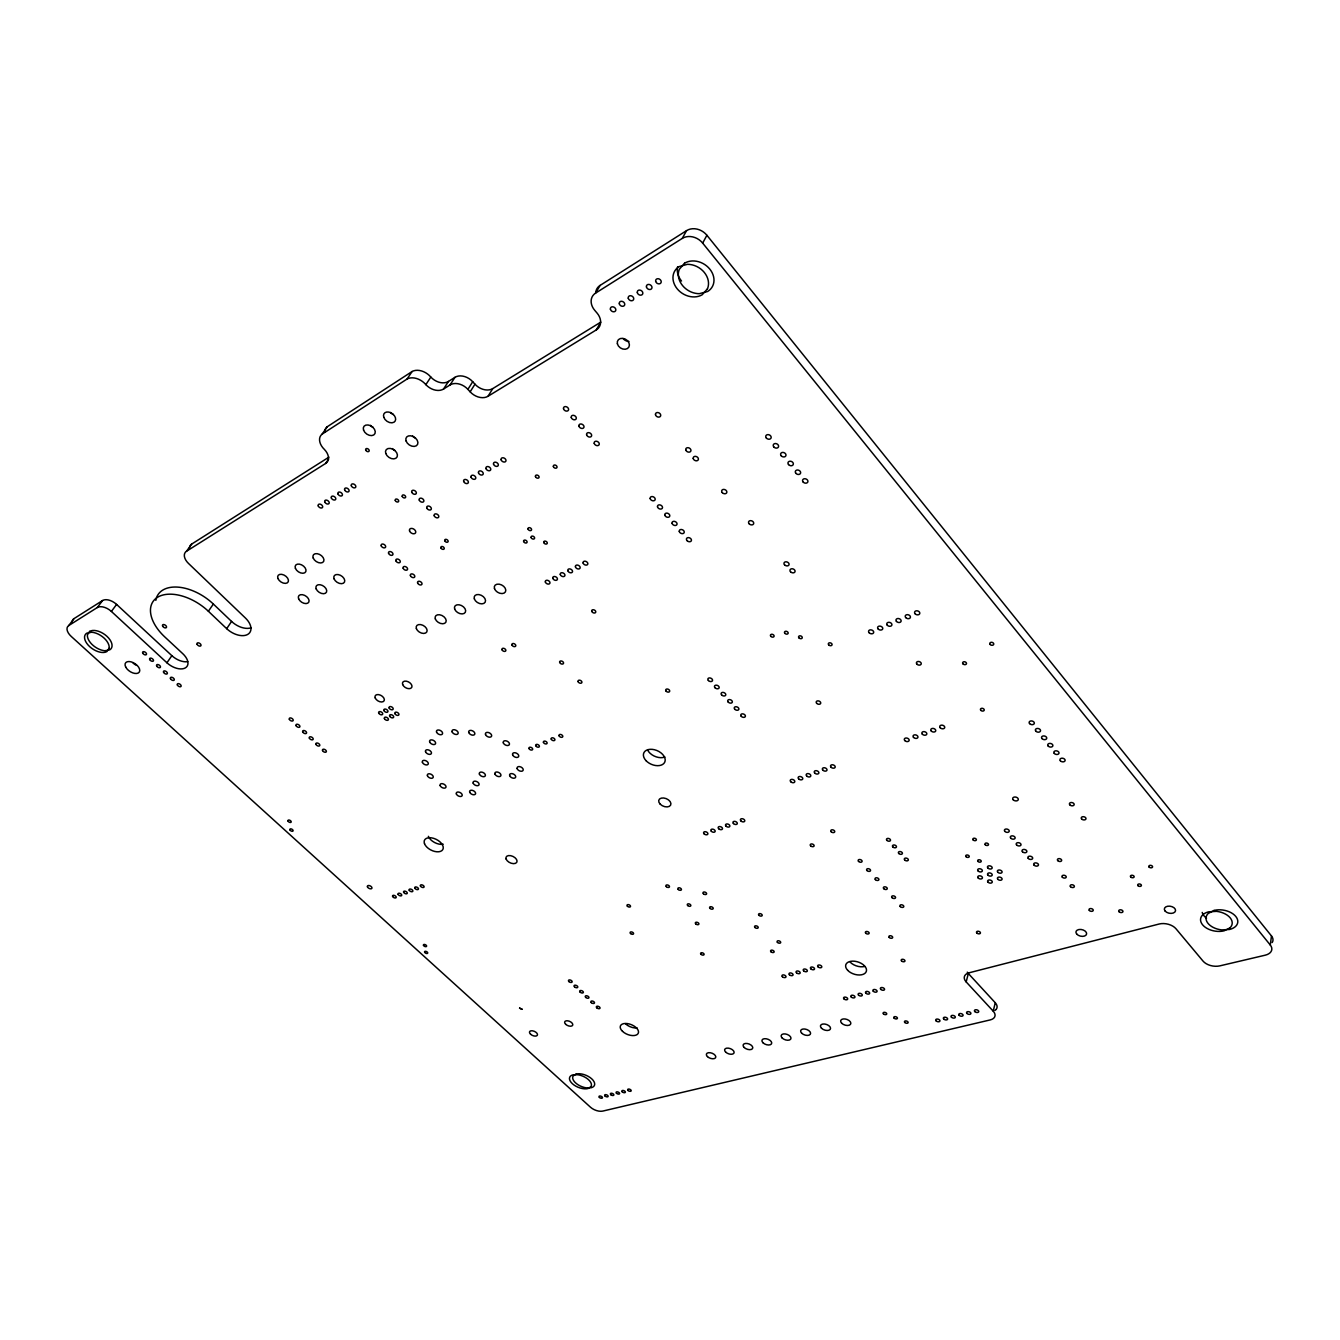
<?xml version="1.0" encoding="UTF-8"?>
<svg xmlns="http://www.w3.org/2000/svg" width="1340" height="1340" viewBox="0 0 1340 1340"><rect width="100%" height="100%" fill="white"/><g stroke="black" fill="none" stroke-linecap="round" stroke-linejoin="round"><path stroke-width="1.5" d="M187.734 661.642A14.623 8.492 33.2 0 1 171.872 655.679L116.597 604.424A11.323 6.516 34.7 0 0 102.577 600.521L74.002 618.628L68.742 625.562A11.172 6.248 34.5 0 0 71.255 636.45L590.521 1107.242A9.213 4.723 22.2 0 0 602.816 1111.078L990.26 1019.908A11.172 6.516 15.2 0 0 993.225 1011.164L966.174 981.919A11.34 6.75 15.3 0 1 969.038 972.807L1159.067 924.03A12.479 7.688 10.8 0 1 1176.001 928.788L1203.035 961.098A12.529 7.588 10 0 0 1219.886 965.855L1265.161 955.202A12.814 7.789 9 0 0 1270.303 945.052L1271.476 935.957L706.9 235.271A15.075 12.546 33.4 0 0 686.582 230.614L600.086 285.42A14.522 11.524 34.3 0 0 595.881 291.534M993.225 1011.164L995.268 1002.755L968.334 973.51A11.306 6.767 15.2 0 1 967.296 972.153M966.174 981.919L968.334 973.51M1270.303 945.052L702.663 243.093L706.9 235.271M68.742 625.562L97.318 607.539A11.373 6.499 34.6 0 1 111.388 611.442L166.93 662.781A14.673 8.476 33.1 0 0 185.305 667.923A14.673 8.476 33.1 0 0 182.81 653.719L164.736 636.885A40.083 23.668 33.6 0 1 157.852 597.087A40.083 23.668 33.6 0 1 208.37 611.258L226.695 628.678A16.616 10.017 33 0 0 247.682 634.44A16.616 10.017 33 0 0 245.404 618.008L188.471 563.42A11.943 7.286 34.8 0 1 186.511 551.243L325.62 463.456A12.965 8.693 35.6 0 0 324.431 449.469A13.903 9.43 35.7 0 1 322.103 434.143L407.075 379.019A14.489 10.368 35.8 0 1 425.852 384.647A13.735 9.933 35.7 0 0 443.557 389.036L450.072 384.932A13.651 9.916 34.8 0 1 467.894 389.354L470.156 391.833A13.752 10.083 34.6 0 0 488.028 396.272L596.267 329.925A14.438 11.29 34.1 0 0 597.037 313.041L594.726 310.327A14.589 11.541 34.1 0 1 595.513 293.159L682.244 238.419L686.582 230.614M596.267 329.925L600.756 322.136L492.768 388.6L488.028 396.272M595.513 293.159L600.086 285.42M470.156 391.833L474.963 384.195A13.701 10.083 34.8 0 0 492.768 388.6M467.894 389.354L472.719 381.716L474.963 384.195M450.072 384.932L454.964 377.327A13.601 9.916 34.9 0 1 472.719 381.716M443.557 389.036L448.448 381.448L454.964 377.327M425.852 384.647L430.827 377.076A13.668 9.933 35.9 0 0 448.448 381.448M407.075 379.019L412.117 371.498A14.438 10.368 35.9 0 1 430.827 377.076M226.695 628.678L231.585 621.442A16.549 10.05 33.1 0 0 251.133 627.79M325.62 463.456L328.668 459M208.37 611.258L213.362 604.055L231.585 621.442M166.93 662.781L171.872 655.679M322.103 434.143L327.278 426.723L412.117 371.498M186.511 551.243L191.72 544.057L328.937 457.141M111.388 611.442L116.597 604.424M97.318 607.539L102.577 600.521M189.543 548.78A11.909 7.303 34.9 0 1 191.72 544.057M324.682 432.267A13.852 9.43 35.8 0 1 327.278 426.723M995.268 1002.755A11.122 6.532 15.1 0 1 996.29 1009.204M996.005 1009.539A11.122 6.532 15.1 0 1 994.883 1010.461M72.26 622.296A11.139 6.265 34.6 0 1 74.002 618.628M1271.476 935.957A12.764 7.806 8.8 0 1 1272.213 942.523M155.825 600.354A39.932 23.718 33.7 0 1 177.583 587.104A39.932 23.718 33.7 0 1 213.362 604.055M136.596 665.394A8.241 4.673 33.5 0 1 133.062 663.032M681.524 281.048A18.559 15.293 32.1 0 1 677.638 266.71M1206.519 918.185A15.912 9.899 9.5 0 1 1202.198 912.406M443.188 844.233A10.268 5.98 26.8 0 1 428.381 836.327M664.891 757.033A11.424 7.437 23.4 0 1 647.605 750.015M637.153 1027.964A9.631 5.276 22 0 1 625.545 1023.827M864.769 966.425A10.754 6.399 17.8 0 1 850.23 962.187M628.946 341.432A6.415 5.059 32.3 0 1 623.184 338.668M373.056 427.326A6.583 4.573 35.6 0 1 370.309 425.333M395.066 450.558A6.516 4.523 34.6 0 1 392.352 448.582M393.257 414.512A6.65 4.69 35.6 0 1 390.476 412.486M415.366 438.08A6.583 4.64 34.5 0 1 412.62 436.069M682.244 238.419A15.142 12.562 33.2 0 1 702.663 243.093M519.585 1008.115L522.181 1009.338L519.585 1008.115M89.612 631.425L87.418 634.858A13.953 7.873 34.2 0 0 104.855 650.754L109.78 649.833A13.953 7.873 34.2 0 0 106.882 636.266A13.953 7.873 34.2 0 0 89.612 631.425M109.16 648.175L106.915 651.558A13.936 7.839 34.1 0 1 89.746 646.684A13.936 7.839 34.1 0 1 86.765 633.183L91.69 632.229A13.936 7.839 34.1 0 1 104.017 638.024A13.936 7.839 34.1 0 1 109.16 648.175M684.522 263.243L679.313 269.323A18.693 15.377 31.9 0 0 699.312 293.678L707.637 291.484A18.693 15.377 31.9 0 0 709.748 269.038A18.693 15.377 31.9 0 0 684.522 263.243M707.453 288.803L702.21 294.75A18.66 15.293 31.9 0 1 677.219 288.854A18.66 15.293 31.9 0 1 679.112 266.593L687.437 264.315A18.66 15.293 31.9 0 1 704.287 272.405A18.66 15.293 31.9 0 1 707.453 288.803M576.133 1074.027L573.118 1075.986A11.675 6.064 22.5 0 0 586.133 1087.846L591.158 1087.762A11.675 6.064 22.5 0 0 591.744 1078.851A11.675 6.064 22.5 0 0 576.133 1074.027M590.974 1086.656L587.942 1088.566A11.658 6.047 22.5 0 1 572.398 1083.725A11.658 6.047 22.5 0 1 572.9 1074.864L577.942 1074.747A11.658 6.047 22.5 0 1 588.511 1079.688A11.658 6.047 22.5 0 1 590.974 1086.656M1214.057 910.429L1208.194 913.478A16.03 9.916 9.5 0 0 1221.678 929.91L1229.618 929.457A16.03 9.916 9.5 0 0 1235.765 916.426A16.03 9.916 9.5 0 0 1214.057 910.429M1229.969 927.85L1224.09 930.831A15.979 9.883 9.6 0 1 1202.583 924.801A15.979 9.883 9.6 0 1 1208.513 911.853L1216.486 911.351A15.979 9.883 9.6 0 1 1230.187 917.85A15.979 9.883 9.6 0 1 1229.969 927.85M733.416 823.514A2.295 1.457 21 0 0 737.184 823.899A2.295 1.457 21 0 0 734.756 821.353A2.295 1.457 21 0 0 733.416 823.514M770.936 951.752A1.893 1.122 19.6 0 0 774.051 952.137A1.893 1.122 19.6 0 0 772.091 950.144A1.893 1.122 19.6 0 0 770.936 951.752M565.715 1024.33A4.355 2.345 23 0 0 572.632 1025.334A4.355 2.345 23 0 0 567.758 1020.812A4.355 2.345 23 0 0 565.715 1024.33M1034.044 865.104A2.462 1.575 13.4 0 0 1038.232 865.54A2.462 1.575 13.4 0 0 1035.954 862.893A2.462 1.575 13.4 0 0 1034.044 865.104M1028.249 858.404A2.462 1.591 13.6 0 0 1032.437 858.84A2.462 1.591 13.6 0 0 1030.142 856.176A2.462 1.591 13.6 0 0 1028.249 858.404M424.512 843.714A10.301 5.963 26.8 0 0 440.625 851.336A10.301 5.963 26.8 0 0 435.969 839.242A10.301 5.963 26.8 0 0 424.512 843.714M530.59 1034.245A4.271 2.261 23.5 0 0 537.34 1035.25A4.271 2.261 23.5 0 0 532.499 1030.812A4.271 2.261 23.5 0 0 530.59 1034.245M740.869 820.901A2.295 1.474 20.8 0 0 744.655 821.269A2.295 1.474 20.8 0 0 742.226 818.707A2.295 1.474 20.8 0 0 740.869 820.901M578.043 681.558A2.094 1.39 26 0 0 581.309 683.115A2.094 1.39 26 0 0 580.538 680.452A2.094 1.39 26 0 0 578.043 681.558M501.998 649.716A2.094 1.373 28.2 0 0 505.264 651.274A2.094 1.373 28.2 0 0 504.409 648.56A2.094 1.373 28.2 0 0 501.998 649.716M1029.555 723.567A2.647 1.826 12.9 0 0 1034.061 723.918A2.647 1.826 12.9 0 0 1031.599 720.937A2.647 1.826 12.9 0 0 1029.555 723.567M367.462 886.896A2.496 1.373 27.3 0 0 371.381 888.738A2.496 1.373 27.3 0 0 370.142 885.874A2.496 1.373 27.3 0 0 367.462 886.896M789.411 974.75A2.144 1.256 19.2 0 0 792.945 975.202A2.144 1.256 19.2 0 0 790.734 972.957A2.144 1.256 19.2 0 0 789.411 974.75M402.653 684.522A5.159 3.233 29.4 0 0 410.71 688.341A5.159 3.233 29.4 0 0 408.281 681.792A5.159 3.233 29.4 0 0 402.653 684.522M125.659 666.968A8.275 4.673 33.4 0 0 138.338 672.965A8.275 4.673 33.4 0 0 133.213 662.63A8.275 4.673 33.4 0 0 125.659 666.968M409.554 530.942A3.451 2.328 32.3 0 0 414.914 533.504A3.451 2.328 32.3 0 0 413.306 528.831A3.451 2.328 32.3 0 0 409.554 530.942M646.048 760.684A11.457 7.437 23.4 0 0 664.623 762.41A11.457 7.437 23.4 0 0 652.195 749.345A11.457 7.437 23.4 0 0 646.048 760.684M622.514 1031.348A9.648 5.26 22 0 0 638.058 1033.626A9.648 5.26 22 0 0 627.489 1023.593A9.648 5.26 22 0 0 622.514 1031.348M847.667 970.311A10.787 6.399 17.8 0 0 865.657 972.622A10.787 6.399 17.8 0 0 854.853 961.266A10.787 6.399 17.8 0 0 847.667 970.311M1013.141 799.712A2.848 1.893 13.7 0 0 1017.998 800.164A2.848 1.893 13.7 0 0 1015.318 797.015A2.848 1.893 13.7 0 0 1013.141 799.712M617.371 343.743A6.449 5.059 32.1 0 0 627.405 348.567A6.449 5.059 32.1 0 0 625.227 339.07A6.449 5.059 32.1 0 0 617.371 343.743M1076.74 934.08A5.444 3.35 12.7 0 0 1086.003 935.152A5.444 3.35 12.7 0 0 1081.095 929.474A5.444 3.35 12.7 0 0 1076.74 934.08M1165.08 911.016A5.678 3.551 10.5 0 0 1174.828 912.088A5.678 3.551 10.5 0 0 1169.921 906.175A5.678 3.551 10.5 0 0 1165.08 911.016M375.2 697.906A5.092 3.132 29.7 0 0 383.139 701.658A5.092 3.132 29.7 0 0 380.661 695.259A5.092 3.132 29.7 0 0 375.2 697.906M511.93 644.942A2.111 1.39 28 0 0 515.23 646.5A2.111 1.39 28 0 0 514.359 643.786A2.111 1.39 28 0 0 511.93 644.942M559.651 662.395A2.111 1.407 26.7 0 0 562.951 663.953A2.111 1.407 26.7 0 0 562.147 661.24A2.111 1.407 26.7 0 0 559.651 662.395M1062.302 877.164A2.161 1.373 12.8 0 0 1066.004 877.566A2.161 1.373 12.8 0 0 1064.027 875.255A2.161 1.373 12.8 0 0 1062.302 877.164M865.724 933.176A1.96 1.189 17.6 0 0 869.007 933.578A1.96 1.189 17.6 0 0 867.03 931.484A1.96 1.189 17.6 0 0 865.724 933.176M883.445 1013.861A1.893 1.089 17.2 0 0 886.594 1014.279A1.893 1.089 17.2 0 0 884.735 1012.337A1.893 1.089 17.2 0 0 883.445 1013.861M980.746 710.267A1.96 1.373 14.4 0 0 984.062 710.518A1.96 1.373 14.4 0 0 982.203 708.291A1.96 1.373 14.4 0 0 980.746 710.267M1149.067 867.03A1.926 1.223 10.6 0 0 1152.35 867.365A1.926 1.223 10.6 0 0 1150.675 865.339A1.926 1.223 10.6 0 0 1149.067 867.03M976.81 932.992A2.043 1.256 15.1 0 0 980.26 933.394A2.043 1.256 15.1 0 0 978.317 931.25A2.043 1.256 15.1 0 0 976.81 932.992M395.283 500.456A1.909 1.306 33.2 0 0 398.248 501.864A1.909 1.306 33.2 0 0 397.344 499.251A1.909 1.306 33.2 0 0 395.283 500.456M440.877 547.842A1.876 1.273 31.3 0 0 443.791 549.232A1.876 1.273 31.3 0 0 442.954 546.72A1.876 1.273 31.3 0 0 440.877 547.842M365.72 450.056A1.96 1.34 35 0 0 368.734 451.496A1.96 1.34 35 0 0 367.78 448.766A1.96 1.34 35 0 0 365.72 450.056M402.234 496.386A1.909 1.306 33.2 0 0 405.199 497.793A1.909 1.306 33.2 0 0 404.295 495.163A1.909 1.306 33.2 0 0 402.234 496.386M444.746 540.724A1.876 1.273 31.4 0 0 447.661 542.114A1.876 1.273 31.4 0 0 446.823 539.568A1.876 1.273 31.4 0 0 444.746 540.724M543.755 542.516A1.909 1.34 29.2 0 0 546.754 543.923A1.909 1.34 29.2 0 0 546 541.343A1.909 1.34 29.2 0 0 543.755 542.516M990.109 644.44A2.027 1.474 13.9 0 0 993.56 644.657A2.027 1.474 13.9 0 0 991.634 642.295A2.027 1.474 13.9 0 0 990.109 644.44M610.42 309.289A2.914 2.295 33.7 0 0 614.943 311.466A2.914 2.295 33.7 0 0 613.938 307.128A2.914 2.295 33.7 0 0 610.42 309.289M619.315 303.778A2.914 2.328 33.6 0 0 623.854 305.972A2.914 2.328 33.6 0 0 622.849 301.601A2.914 2.328 33.6 0 0 619.315 303.778M628.276 298.234A2.931 2.345 33.5 0 0 632.832 300.428A2.931 2.345 33.5 0 0 631.86 296.04A2.931 2.345 33.5 0 0 628.276 298.234M637.321 292.639A2.948 2.362 33.4 0 0 641.894 294.85A2.948 2.362 33.4 0 0 640.939 290.411A2.948 2.362 33.4 0 0 637.321 292.639M646.45 286.995A2.965 2.378 33.3 0 0 651.039 289.206A2.965 2.378 33.3 0 0 650.084 284.75A2.965 2.378 33.3 0 0 646.45 286.995M655.662 281.3A2.965 2.412 33.2 0 0 660.268 283.527A2.965 2.412 33.2 0 0 659.33 279.038A2.965 2.412 33.2 0 0 655.662 281.3M655.495 414.764A2.78 2.144 28.9 0 0 659.833 416.841A2.78 2.144 28.9 0 0 658.945 412.854A2.78 2.144 28.9 0 0 655.495 414.764M685.762 449.838A2.747 2.094 27 0 0 690.05 451.898A2.747 2.094 27 0 0 689.212 448.012A2.747 2.094 27 0 0 685.762 449.838M693.216 458.498A2.747 2.094 26.5 0 0 697.504 460.558A2.747 2.094 26.5 0 0 696.683 456.689A2.747 2.094 26.5 0 0 693.216 458.498M722.243 492.601A2.714 2.06 24.8 0 0 726.699 492.752A2.714 2.06 24.8 0 0 723.818 489.401A2.714 2.06 24.8 0 0 722.243 492.601M749.11 523.739A2.68 2.01 23.4 0 0 753.549 523.94A2.68 2.01 23.4 0 0 750.718 520.64A2.68 2.01 23.4 0 0 749.11 523.739M784.52 564.777A2.663 1.96 21.6 0 0 788.925 564.994A2.663 1.96 21.6 0 0 786.161 561.795A2.663 1.96 21.6 0 0 784.52 564.777M790.5 571.711A2.647 1.96 21.3 0 0 794.905 571.945A2.647 1.96 21.3 0 0 792.158 568.746A2.647 1.96 21.3 0 0 790.5 571.711M162.626 626.098A2.278 1.323 33.8 0 0 166.127 627.756A2.278 1.323 33.8 0 0 164.753 624.842A2.278 1.323 33.8 0 0 162.626 626.098M197.114 644.339A2.261 1.323 33.1 0 0 200.615 645.981A2.261 1.323 33.1 0 0 199.275 643.116A2.261 1.323 33.1 0 0 197.114 644.339M177.383 685.042A2.194 1.256 32.6 0 0 180.766 686.633A2.194 1.256 32.6 0 0 179.46 683.903A2.194 1.256 32.6 0 0 177.383 685.042M170.498 678.71A2.194 1.256 32.8 0 0 173.898 680.318A2.194 1.256 32.8 0 0 172.575 677.554A2.194 1.256 32.8 0 0 170.498 678.71M163.597 672.362A2.211 1.256 33 0 0 166.998 673.953A2.211 1.256 33 0 0 165.658 671.189A2.211 1.256 33 0 0 163.597 672.362M156.663 665.98A2.211 1.273 33.1 0 0 160.08 667.588A2.211 1.273 33.1 0 0 158.723 664.808A2.211 1.273 33.1 0 0 156.663 665.98M149.712 659.565A2.228 1.273 33.3 0 0 153.129 661.173A2.228 1.273 33.3 0 0 151.755 658.392A2.228 1.273 33.3 0 0 149.712 659.565M997.747 872.189A2.429 1.541 14.4 0 0 1001.868 872.625A2.429 1.541 14.4 0 0 999.573 870.012A2.429 1.541 14.4 0 0 997.747 872.189M987.915 875.087A2.412 1.541 14.6 0 0 992.002 875.523A2.412 1.541 14.6 0 0 989.707 872.926A2.412 1.541 14.6 0 0 987.915 875.087M978.15 877.951A2.395 1.524 14.9 0 0 982.22 878.387A2.395 1.524 14.9 0 0 979.925 875.807A2.395 1.524 14.9 0 0 978.15 877.951M997.781 879.258A2.412 1.541 14.4 0 0 1001.868 879.693A2.412 1.541 14.4 0 0 999.59 877.097A2.412 1.541 14.4 0 0 997.781 879.258M987.982 882.122A2.395 1.524 14.7 0 0 992.052 882.558A2.395 1.524 14.7 0 0 989.774 879.978A2.395 1.524 14.7 0 0 987.982 882.122M987.848 868.002A2.429 1.541 14.6 0 0 991.952 868.437A2.429 1.541 14.6 0 0 989.657 865.824A2.429 1.541 14.6 0 0 987.848 868.002M978.049 870.916A2.412 1.541 14.9 0 0 982.136 871.335A2.412 1.541 14.9 0 0 979.842 868.739A2.412 1.541 14.9 0 0 978.049 870.916M394.898 713.6A2.245 1.39 29.2 0 0 398.416 715.259A2.245 1.39 29.2 0 0 397.344 712.444A2.245 1.39 29.2 0 0 394.898 713.6M389.153 708.006A2.261 1.39 29.3 0 0 392.67 709.664A2.261 1.39 29.3 0 0 391.582 706.85A2.261 1.39 29.3 0 0 389.153 708.006M383.91 710.518A2.245 1.373 29.4 0 0 387.411 712.177A2.245 1.373 29.4 0 0 386.322 709.363A2.245 1.373 29.4 0 0 383.91 710.518M389.639 716.096A2.245 1.373 29.2 0 0 393.139 717.754A2.245 1.373 29.2 0 0 392.067 714.957A2.245 1.373 29.2 0 0 389.639 716.096M384.413 718.575A2.245 1.373 29.3 0 0 387.913 720.216A2.245 1.373 29.3 0 0 386.825 717.436A2.245 1.373 29.3 0 0 384.413 718.575M378.684 713.014A2.245 1.373 29.4 0 0 382.185 714.672A2.245 1.373 29.4 0 0 381.096 711.875A2.245 1.373 29.4 0 0 378.684 713.014M392.603 896.426A1.993 1.106 26.8 0 0 395.736 897.9A1.993 1.106 26.8 0 0 394.764 895.606A1.993 1.106 26.8 0 0 392.603 896.426M398.097 894.35A2.01 1.106 26.8 0 0 401.246 895.824A2.01 1.106 26.8 0 0 400.291 893.529A2.01 1.106 26.8 0 0 398.097 894.35M403.625 892.273A2.01 1.122 26.7 0 0 406.774 893.747A2.01 1.122 26.7 0 0 405.836 891.435A2.01 1.122 26.7 0 0 403.625 892.273M409.203 890.179A2.01 1.122 26.6 0 0 412.352 891.653A2.01 1.122 26.6 0 0 411.413 889.341A2.01 1.122 26.6 0 0 409.203 890.179M414.797 888.068A2.027 1.139 26.6 0 0 417.963 889.559A2.027 1.139 26.6 0 0 417.025 887.231A2.027 1.139 26.6 0 0 414.797 888.068M420.425 885.941A2.027 1.139 26.5 0 0 423.608 887.432A2.027 1.139 26.5 0 0 422.67 885.103A2.027 1.139 26.5 0 0 420.425 885.941M596.819 1007.848A1.976 1.072 22.6 0 0 599.968 1008.3A1.976 1.072 22.6 0 0 597.791 1006.24A1.976 1.072 22.6 0 0 596.819 1007.848M591.292 1002.638A1.976 1.089 22.8 0 0 594.441 1003.074A1.976 1.089 22.8 0 0 592.246 1001.014A1.976 1.089 22.8 0 0 591.292 1002.638M585.731 997.412A1.976 1.089 22.9 0 0 588.88 997.848A1.976 1.089 22.9 0 0 586.686 995.771A1.976 1.089 22.9 0 0 585.731 997.412M580.153 992.153A1.976 1.089 23 0 0 583.302 992.588A1.976 1.089 23 0 0 581.091 990.511A1.976 1.089 23 0 0 580.153 992.153M574.542 986.876A1.976 1.089 23.1 0 0 577.707 987.312A1.976 1.089 23.1 0 0 575.496 985.218A1.976 1.089 23.1 0 0 574.542 986.876M568.931 981.583A1.993 1.106 23.3 0 0 572.096 982.019A1.993 1.106 23.3 0 0 569.869 979.925A1.993 1.106 23.3 0 0 568.931 981.583M782.359 976.693A2.127 1.24 19.3 0 0 785.877 977.162A2.127 1.24 19.3 0 0 783.666 974.917A2.127 1.24 19.3 0 0 782.359 976.693M796.496 972.79A2.144 1.256 19 0 0 800.047 973.242A2.144 1.256 19 0 0 797.836 970.998A2.144 1.256 19 0 0 796.496 972.79M803.648 970.83A2.144 1.256 18.9 0 0 807.199 971.282A2.144 1.256 18.9 0 0 804.988 969.021A2.144 1.256 18.9 0 0 803.648 970.83M810.817 968.837A2.161 1.273 18.7 0 0 814.402 969.289A2.161 1.273 18.7 0 0 812.191 967.028A2.161 1.273 18.7 0 0 810.817 968.837M818.053 966.844A2.161 1.273 18.6 0 0 821.655 967.296A2.161 1.273 18.6 0 0 819.444 965.018A2.161 1.273 18.6 0 0 818.053 966.844M843.966 998.886A2.144 1.24 18 0 0 847.533 999.355A2.144 1.24 18 0 0 845.373 997.127A2.144 1.24 18 0 0 843.966 998.886M851.235 996.994A2.144 1.256 17.9 0 0 854.819 997.462A2.144 1.256 17.9 0 0 852.642 995.235A2.144 1.256 17.9 0 0 851.235 996.994M858.538 995.101A2.161 1.256 17.7 0 0 862.139 995.57A2.161 1.256 17.7 0 0 859.978 993.325A2.161 1.256 17.7 0 0 858.538 995.101M865.891 993.191A2.161 1.273 17.6 0 0 869.509 993.66A2.161 1.273 17.6 0 0 867.349 991.416A2.161 1.273 17.6 0 0 865.891 993.191M873.295 991.265A2.178 1.273 17.4 0 0 876.929 991.751A2.178 1.273 17.4 0 0 874.769 989.49A2.178 1.273 17.4 0 0 873.295 991.265M880.749 989.339A2.178 1.273 17.3 0 0 884.4 989.808A2.178 1.273 17.3 0 0 882.223 987.547A2.178 1.273 17.3 0 0 880.749 989.339M142.727 653.133A2.228 1.273 33.5 0 0 146.144 654.757A2.228 1.273 33.5 0 0 144.77 651.944A2.228 1.273 33.5 0 0 142.727 653.133M463.673 481.445A2.613 1.826 32.4 0 0 467.71 483.371A2.613 1.826 32.4 0 0 466.588 479.77A2.613 1.826 32.4 0 0 463.673 481.445M471.06 477.174A2.613 1.843 32.3 0 0 475.114 479.117A2.613 1.843 32.3 0 0 473.992 475.499A2.613 1.843 32.3 0 0 471.06 477.174M478.497 472.886A2.63 1.859 32.3 0 0 482.568 474.829A2.63 1.859 32.3 0 0 481.445 471.194A2.63 1.859 32.3 0 0 478.497 472.886M485.984 468.565A2.63 1.876 32.2 0 0 490.072 470.524A2.63 1.876 32.2 0 0 488.966 466.856A2.63 1.876 32.2 0 0 485.984 468.565M493.539 464.209A2.647 1.893 32.1 0 0 497.643 466.169A2.647 1.893 32.1 0 0 496.537 462.484A2.647 1.893 32.1 0 0 493.539 464.209M501.143 459.821A2.647 1.909 32.1 0 0 505.264 461.798A2.647 1.909 32.1 0 0 504.175 458.079A2.647 1.909 32.1 0 0 501.143 459.821M318.267 505.967A2.513 1.658 34.3 0 0 322.136 507.81A2.513 1.658 34.3 0 0 320.846 504.393A2.513 1.658 34.3 0 0 318.267 505.967M324.783 501.981A2.529 1.658 34.3 0 0 328.668 503.84A2.529 1.658 34.3 0 0 327.379 500.406A2.529 1.658 34.3 0 0 324.783 501.981M331.349 497.978A2.529 1.675 34.3 0 0 335.251 499.837A2.529 1.675 34.3 0 0 333.962 496.403A2.529 1.675 34.3 0 0 331.349 497.978M337.965 493.941A2.546 1.692 34.3 0 0 341.868 495.817A2.546 1.692 34.3 0 0 340.595 492.35A2.546 1.692 34.3 0 0 337.965 493.941M344.631 489.887A2.546 1.709 34.3 0 0 348.551 491.746A2.546 1.709 34.3 0 0 347.278 488.279A2.546 1.709 34.3 0 0 344.631 489.887M351.331 485.784A2.563 1.725 34.3 0 0 355.284 487.659A2.563 1.725 34.3 0 0 354.011 484.175A2.563 1.725 34.3 0 0 351.331 485.784M434.227 515.749A2.546 1.742 32.2 0 0 438.18 517.625A2.546 1.742 32.2 0 0 437.041 514.175A2.546 1.742 32.2 0 0 434.227 515.749M426.773 507.944A2.546 1.759 32.5 0 0 430.726 509.82A2.546 1.759 32.5 0 0 429.57 506.336A2.546 1.759 32.5 0 0 426.773 507.944M419.269 500.088A2.563 1.759 32.8 0 0 423.239 501.981A2.563 1.759 32.8 0 0 422.067 498.463A2.563 1.759 32.8 0 0 419.269 500.088M411.748 492.199A2.563 1.759 33.1 0 0 415.718 494.092A2.563 1.759 33.1 0 0 414.529 490.557A2.563 1.759 33.1 0 0 411.748 492.199M417.611 582.984A2.446 1.608 31 0 0 421.413 584.793A2.446 1.608 31 0 0 420.274 581.56A2.446 1.608 31 0 0 417.611 582.984M410.409 575.631A2.446 1.625 31.3 0 0 414.211 577.44A2.446 1.625 31.3 0 0 413.072 574.19A2.446 1.625 31.3 0 0 410.409 575.631M403.156 568.227A2.462 1.625 31.6 0 0 406.975 570.053A2.462 1.625 31.6 0 0 405.819 566.77A2.462 1.625 31.6 0 0 403.156 568.227M395.886 560.807A2.462 1.625 31.9 0 0 399.705 562.616A2.462 1.625 31.9 0 0 398.533 559.333A2.462 1.625 31.9 0 0 395.886 560.807M388.567 553.336A2.479 1.641 32.2 0 0 392.402 555.162A2.479 1.641 32.2 0 0 391.23 551.862A2.479 1.641 32.2 0 0 388.567 553.336M381.23 545.849A2.479 1.641 32.5 0 0 385.083 547.675A2.479 1.641 32.5 0 0 383.877 544.341A2.479 1.641 32.5 0 0 381.23 545.849M545.363 582.046A2.496 1.725 28.4 0 0 549.266 583.905A2.496 1.725 28.4 0 0 548.294 580.572A2.496 1.725 28.4 0 0 545.363 582.046M552.8 578.311A2.513 1.742 28.3 0 0 556.72 580.17A2.513 1.742 28.3 0 0 555.765 576.82A2.513 1.742 28.3 0 0 552.8 578.311M560.288 574.525A2.513 1.759 28.1 0 0 564.224 576.401A2.513 1.759 28.1 0 0 563.269 573.034A2.513 1.759 28.1 0 0 560.288 574.525M567.842 570.723A2.529 1.759 28 0 0 571.795 572.599A2.529 1.759 28 0 0 570.857 569.215A2.529 1.759 28 0 0 567.842 570.723M575.446 566.887A2.529 1.776 27.9 0 0 579.416 568.78A2.529 1.776 27.9 0 0 578.478 565.38A2.529 1.776 27.9 0 0 575.446 566.887M583.118 563.034A2.546 1.792 27.8 0 0 587.087 564.927A2.546 1.792 27.8 0 0 586.166 561.51A2.546 1.792 27.8 0 0 583.118 563.034M289.356 719.329A2.194 1.29 30.7 0 0 292.773 720.937A2.194 1.29 30.7 0 0 291.584 718.223A2.194 1.29 30.7 0 0 289.356 719.329M296.056 725.627A2.194 1.29 30.5 0 0 299.457 727.235A2.194 1.29 30.5 0 0 298.284 724.521A2.194 1.29 30.5 0 0 296.056 725.627M302.706 731.891A2.178 1.29 30.3 0 0 306.106 733.499A2.178 1.29 30.3 0 0 304.951 730.803A2.178 1.29 30.3 0 0 302.706 731.891M309.356 738.139A2.178 1.273 30.1 0 0 312.739 739.747A2.178 1.273 30.1 0 0 311.584 737.067A2.178 1.273 30.1 0 0 309.356 738.139M315.955 744.37A2.178 1.273 29.9 0 0 319.339 745.961A2.178 1.273 29.9 0 0 318.2 743.298A2.178 1.273 29.9 0 0 315.955 744.37M322.538 750.551A2.161 1.273 29.7 0 0 325.922 752.142A2.161 1.273 29.7 0 0 324.783 749.495A2.161 1.273 29.7 0 0 322.538 750.551M741.271 716.331A2.429 1.641 21.5 0 0 745.274 716.649A2.429 1.641 21.5 0 0 742.712 713.851A2.429 1.641 21.5 0 0 741.271 716.331M734.756 709.229A2.446 1.658 21.7 0 0 738.759 709.547A2.446 1.658 21.7 0 0 736.179 706.733A2.446 1.658 21.7 0 0 734.756 709.229M728.206 702.093A2.446 1.658 22 0 0 732.21 702.411A2.446 1.658 22 0 0 729.63 699.581A2.446 1.658 22 0 0 728.206 702.093M721.624 694.924A2.446 1.675 22.2 0 0 725.644 695.242A2.446 1.675 22.2 0 0 723.031 692.395A2.446 1.675 22.2 0 0 721.624 694.924M715.007 687.738A2.462 1.675 22.5 0 0 719.044 688.04A2.462 1.675 22.5 0 0 716.414 685.176A2.462 1.675 22.5 0 0 715.007 687.738M708.374 680.502A2.462 1.692 22.7 0 0 712.411 680.804A2.462 1.692 22.7 0 0 709.781 677.923A2.462 1.692 22.7 0 0 708.374 680.502M790.701 781.706A2.378 1.575 19.8 0 0 794.654 782.058A2.378 1.575 19.8 0 0 792.191 779.378A2.378 1.575 19.8 0 0 790.701 781.706M798.64 778.841A2.395 1.575 19.6 0 0 802.61 779.193A2.395 1.575 19.6 0 0 800.148 776.496A2.395 1.575 19.6 0 0 798.64 778.841M806.646 775.944A2.395 1.591 19.4 0 0 810.633 776.312A2.395 1.591 19.4 0 0 808.171 773.599A2.395 1.591 19.4 0 0 806.646 775.944M814.703 773.029A2.412 1.608 19.2 0 0 818.707 773.398A2.412 1.608 19.2 0 0 816.244 770.668A2.412 1.608 19.2 0 0 814.703 773.029M822.81 770.098A2.412 1.608 19 0 0 826.847 770.466A2.412 1.608 19 0 0 824.368 767.736A2.412 1.608 19 0 0 822.81 770.098M830.984 767.15A2.429 1.625 18.7 0 0 835.038 767.519A2.429 1.625 18.7 0 0 832.559 764.771A2.429 1.625 18.7 0 0 830.984 767.15M904.735 740.518A2.513 1.725 16.7 0 0 908.972 740.869A2.513 1.725 16.7 0 0 906.476 738.005A2.513 1.725 16.7 0 0 904.735 740.518M913.495 737.352A2.529 1.725 16.4 0 0 917.749 737.704A2.529 1.725 16.4 0 0 915.27 734.839A2.529 1.725 16.4 0 0 913.495 737.352M922.322 734.169A2.546 1.742 16.2 0 0 926.61 734.504A2.546 1.742 16.2 0 0 924.114 731.623A2.546 1.742 16.2 0 0 922.322 734.169M931.216 730.953A2.546 1.759 15.9 0 0 935.521 731.305A2.546 1.759 15.9 0 0 933.042 728.407A2.546 1.759 15.9 0 0 931.216 730.953M940.177 727.721A2.563 1.776 15.6 0 0 944.516 728.056A2.563 1.776 15.6 0 0 942.02 725.141A2.563 1.776 15.6 0 0 940.177 727.721M1035.77 731.071A2.63 1.826 12.7 0 0 1040.275 731.422A2.63 1.826 12.7 0 0 1037.813 728.457A2.63 1.826 12.7 0 0 1035.77 731.071M1041.95 738.541A2.63 1.809 12.6 0 0 1046.456 738.909A2.63 1.809 12.6 0 0 1044.011 735.945A2.63 1.809 12.6 0 0 1041.95 738.541M1048.115 745.978A2.63 1.809 12.4 0 0 1052.603 746.346A2.63 1.809 12.4 0 0 1050.175 743.399A2.63 1.809 12.4 0 0 1048.115 745.978M1054.245 753.381A2.63 1.792 12.3 0 0 1058.734 753.75A2.63 1.792 12.3 0 0 1056.322 750.819A2.63 1.792 12.3 0 0 1054.245 753.381M1060.342 760.752A2.613 1.776 12.2 0 0 1064.831 761.12A2.613 1.776 12.2 0 0 1062.419 758.206A2.613 1.776 12.2 0 0 1060.342 760.752M803.112 481.998A2.78 2.144 21.9 0 0 807.735 482.149A2.78 2.144 21.9 0 0 804.871 478.715A2.78 2.144 21.9 0 0 803.112 481.998M766.346 438.029A2.814 2.194 24.1 0 0 771.003 438.147A2.814 2.194 24.1 0 0 768.071 434.612A2.814 2.194 24.1 0 0 766.346 438.029M773.783 446.907A2.797 2.194 23.7 0 0 778.423 447.041A2.797 2.194 23.7 0 0 775.508 443.523A2.797 2.194 23.7 0 0 773.783 446.907M781.17 455.751A2.797 2.178 23.2 0 0 785.809 455.885A2.797 2.178 23.2 0 0 782.895 452.401A2.797 2.178 23.2 0 0 781.17 455.751M788.523 464.544A2.78 2.161 22.7 0 0 793.163 464.695A2.78 2.161 22.7 0 0 790.265 461.211A2.78 2.161 22.7 0 0 788.523 464.544M795.843 473.288A2.78 2.161 22.3 0 0 800.466 473.439A2.78 2.161 22.3 0 0 797.585 469.988A2.78 2.161 22.3 0 0 795.843 473.288M869.074 632.681A2.63 1.893 18.1 0 0 873.496 632.949A2.63 1.893 18.1 0 0 870.849 629.85A2.63 1.893 18.1 0 0 869.074 632.681M878.119 628.946A2.647 1.909 17.8 0 0 882.558 629.214A2.647 1.909 17.8 0 0 879.928 626.098A2.647 1.909 17.8 0 0 878.119 628.946M887.248 625.177A2.647 1.926 17.5 0 0 891.703 625.445A2.647 1.926 17.5 0 0 889.073 622.313A2.647 1.926 17.5 0 0 887.248 625.177M896.426 621.375A2.663 1.943 17.2 0 0 900.932 621.643A2.663 1.943 17.2 0 0 898.286 618.51A2.663 1.943 17.2 0 0 896.426 621.375M905.689 617.556A2.68 1.96 16.9 0 0 910.212 617.824A2.68 1.96 16.9 0 0 907.565 614.658A2.68 1.96 16.9 0 0 905.689 617.556M915.036 613.703A2.68 1.976 16.5 0 0 919.575 613.971A2.68 1.976 16.5 0 0 916.928 610.789A2.68 1.976 16.5 0 0 915.036 613.703M704.086 833.832A2.261 1.424 21.6 0 0 707.771 834.217A2.261 1.424 21.6 0 0 705.359 831.705A2.261 1.424 21.6 0 0 704.086 833.832M711.339 831.269A2.261 1.424 21.4 0 0 715.058 831.654A2.261 1.424 21.4 0 0 712.629 829.142A2.261 1.424 21.4 0 0 711.339 831.269M718.659 828.706A2.278 1.441 21.3 0 0 722.377 829.091A2.278 1.441 21.3 0 0 719.965 826.562A2.278 1.441 21.3 0 0 718.659 828.706M726.012 826.127A2.278 1.441 21.1 0 0 729.747 826.495A2.278 1.441 21.1 0 0 727.335 823.966A2.278 1.441 21.1 0 0 726.012 826.127M1022.42 851.687A2.462 1.591 13.7 0 0 1026.624 852.106A2.462 1.591 13.7 0 0 1024.313 849.443A2.462 1.591 13.7 0 0 1022.42 851.687M1016.574 844.92A2.479 1.608 13.8 0 0 1020.779 845.339A2.479 1.608 13.8 0 0 1018.45 842.659A2.479 1.608 13.8 0 0 1016.574 844.92M1010.695 838.137A2.479 1.608 13.9 0 0 1014.899 838.555A2.479 1.608 13.9 0 0 1012.571 835.858A2.479 1.608 13.9 0 0 1010.695 838.137M1004.782 831.319A2.479 1.625 14.1 0 0 1009.003 831.738A2.479 1.625 14.1 0 0 1006.658 829.024A2.479 1.625 14.1 0 0 1004.782 831.319M599.432 1097.443A1.859 0.955 22.2 0 0 602.397 1097.912A1.859 0.955 22.2 0 0 600.337 1096.036A1.859 0.955 22.2 0 0 599.432 1097.443M605.094 1096.07A1.859 0.955 22.1 0 0 608.075 1096.539A1.859 0.955 22.1 0 0 606.015 1094.663A1.859 0.955 22.1 0 0 605.094 1096.07M610.806 1094.696A1.859 0.971 22 0 0 613.787 1095.165A1.859 0.971 22 0 0 611.727 1093.273A1.859 0.971 22 0 0 610.806 1094.696M616.534 1093.306A1.876 0.971 21.9 0 0 619.532 1093.775A1.876 0.971 21.9 0 0 617.472 1091.882A1.876 0.971 21.9 0 0 616.534 1093.306M622.296 1091.899A1.876 0.971 21.8 0 0 625.311 1092.368A1.876 0.971 21.8 0 0 623.251 1090.475A1.876 0.971 21.8 0 0 622.296 1091.899M628.091 1090.492A1.876 0.988 21.7 0 0 631.123 1090.978A1.876 0.988 21.7 0 0 629.063 1089.068A1.876 0.988 21.7 0 0 628.091 1090.492M936.091 1020.846A2.178 1.256 16.2 0 0 939.759 1021.331A2.178 1.256 16.2 0 0 937.648 1019.087A2.178 1.256 16.2 0 0 936.091 1020.846M943.728 1019.003A2.194 1.273 16 0 0 947.43 1019.489A2.194 1.273 16 0 0 945.303 1017.244A2.194 1.273 16 0 0 943.728 1019.003M951.417 1017.16A2.194 1.273 15.9 0 0 955.135 1017.646A2.194 1.273 15.9 0 0 953.008 1015.402A2.194 1.273 15.9 0 0 951.417 1017.16M959.155 1015.301A2.211 1.29 15.7 0 0 962.891 1015.787A2.211 1.29 15.7 0 0 960.763 1013.526A2.211 1.29 15.7 0 0 959.155 1015.301M966.944 1013.425A2.211 1.29 15.5 0 0 970.696 1013.928A2.211 1.29 15.5 0 0 968.569 1011.65A2.211 1.29 15.5 0 0 966.944 1013.425M687.035 540.623A2.63 1.926 25.2 0 0 691.306 540.824A2.63 1.926 25.2 0 0 688.475 537.608A2.63 1.926 25.2 0 0 687.035 540.623M679.28 531.444A2.63 1.943 25.6 0 0 683.4 533.42A2.63 1.943 25.6 0 0 682.596 529.819A2.63 1.943 25.6 0 0 679.28 531.444M672.06 523.303A2.647 1.943 25.9 0 0 676.181 525.28A2.647 1.943 25.9 0 0 675.36 521.645A2.647 1.943 25.9 0 0 672.06 523.303M664.808 515.096A2.647 1.96 26.3 0 0 668.945 517.089A2.647 1.96 26.3 0 0 668.107 513.438A2.647 1.96 26.3 0 0 664.808 515.096M657.505 506.872A2.663 1.96 26.7 0 0 661.659 508.848A2.663 1.96 26.7 0 0 660.804 505.18A2.663 1.96 26.7 0 0 657.505 506.872M650.185 498.597A2.663 1.976 27.1 0 0 654.339 500.591A2.663 1.976 27.1 0 0 653.485 496.889A2.663 1.976 27.1 0 0 650.185 498.597M563.52 408.784A2.747 2.06 31.9 0 0 567.808 410.844A2.747 2.06 31.9 0 0 566.77 406.908A2.747 2.06 31.9 0 0 563.52 408.784M571.259 417.494A2.747 2.06 31.4 0 0 575.53 419.537A2.747 2.06 31.4 0 0 574.508 415.635A2.747 2.06 31.4 0 0 571.259 417.494M578.947 426.17A2.73 2.043 31 0 0 583.202 428.197A2.73 2.043 31 0 0 582.213 424.311A2.73 2.043 31 0 0 578.947 426.17M586.602 434.78A2.73 2.043 30.5 0 0 590.84 436.823A2.73 2.043 30.5 0 0 589.868 432.954A2.73 2.043 30.5 0 0 586.602 434.78M594.223 443.373A2.714 2.027 30.1 0 0 598.444 445.399A2.714 2.027 30.1 0 0 597.489 441.547A2.714 2.027 30.1 0 0 594.223 443.373M974.783 1011.549A2.228 1.306 15.4 0 0 978.552 1012.035A2.228 1.306 15.4 0 0 976.425 1009.757A2.228 1.306 15.4 0 0 974.783 1011.549M551.209 739.06A2.01 1.29 25.9 0 0 554.358 740.551A2.01 1.29 25.9 0 0 553.587 738.055A2.01 1.29 25.9 0 0 551.209 739.06M892.825 846.913A2.077 1.34 17 0 0 896.309 847.265A2.077 1.34 17 0 0 894.249 844.987A2.077 1.34 17 0 0 892.825 846.913M703.383 893.713A1.909 1.156 21.3 0 0 706.515 894.082A1.909 1.156 21.3 0 0 704.455 892.005A1.909 1.156 21.3 0 0 703.383 893.713M535.715 745.643A1.993 1.256 26.1 0 0 538.831 747.117A1.993 1.256 26.1 0 0 538.044 744.655A1.993 1.256 26.1 0 0 535.715 745.643M678.258 889.492A1.909 1.156 21.8 0 0 681.34 889.861A1.909 1.156 21.8 0 0 679.296 887.784A1.909 1.156 21.8 0 0 678.258 889.492M627.438 906.259A1.859 1.089 22.7 0 0 630.437 906.627A1.859 1.089 22.7 0 0 628.393 904.617A1.859 1.089 22.7 0 0 627.438 906.259M886.846 840.331A2.077 1.34 17.1 0 0 890.346 840.683A2.077 1.34 17.1 0 0 888.269 838.405A2.077 1.34 17.1 0 0 886.846 840.331M436.555 732.092A3.317 2.043 28.1 0 0 441.731 734.555A3.317 2.043 28.1 0 0 440.24 730.434A3.317 2.043 28.1 0 0 436.555 732.092M429.654 741.958A3.3 2.027 28.1 0 0 434.796 744.387A3.3 2.027 28.1 0 0 433.289 740.317A3.3 2.027 28.1 0 0 429.654 741.958M452.116 731.841A3.333 2.06 27.9 0 0 457.308 734.303A3.333 2.06 27.9 0 0 455.851 730.166A3.333 2.06 27.9 0 0 452.116 731.841M425.55 751.774A3.266 1.993 28.1 0 0 430.659 754.202A3.266 1.993 28.1 0 0 429.152 750.182A3.266 1.993 28.1 0 0 425.55 751.774M468.749 732.494A3.333 2.094 27.6 0 0 473.975 734.973A3.333 2.094 27.6 0 0 472.518 730.819A3.333 2.094 27.6 0 0 468.749 732.494M485.516 734.521A3.35 2.094 27.2 0 0 490.758 737A3.35 2.094 27.2 0 0 489.351 732.846A3.35 2.094 27.2 0 0 485.516 734.521M422.418 762.376A3.249 1.96 28 0 0 427.493 764.771A3.249 1.96 28 0 0 426.003 760.802A3.249 1.96 28 0 0 422.418 762.376M503.321 742.863A3.35 2.094 26.8 0 0 508.547 745.341A3.35 2.094 26.8 0 0 507.173 741.204A3.35 2.094 26.8 0 0 503.321 742.863M427.427 775.743A3.216 1.943 27.7 0 0 432.468 778.121A3.216 1.943 27.7 0 0 430.994 774.219A3.216 1.943 27.7 0 0 427.427 775.743M512.617 754.822A3.333 2.077 26.4 0 0 517.826 757.284A3.333 2.077 26.4 0 0 516.469 753.181A3.333 2.077 26.4 0 0 512.617 754.822M440.173 785.625A3.216 1.926 27.4 0 0 445.198 787.987A3.216 1.926 27.4 0 0 443.758 784.101A3.216 1.926 27.4 0 0 440.173 785.625M517.139 768.624A3.3 2.06 26.2 0 0 522.315 771.069A3.3 2.06 26.2 0 0 520.975 767.033A3.3 2.06 26.2 0 0 517.139 768.624M456.37 793.983A3.216 1.926 27 0 0 461.395 796.345A3.216 1.926 27 0 0 459.972 792.476A3.216 1.926 27 0 0 456.37 793.983M469.704 792.208A3.216 1.943 26.8 0 0 474.762 794.587A3.216 1.943 26.8 0 0 473.355 790.701A3.216 1.943 26.8 0 0 469.704 792.208M509.652 775.609A3.283 2.027 26.2 0 0 514.794 778.054A3.283 2.027 26.2 0 0 513.455 774.051A3.283 2.027 26.2 0 0 509.652 775.609M494.929 774.018A3.283 2.01 26.5 0 0 500.055 776.446A3.283 2.01 26.5 0 0 498.698 772.46A3.283 2.01 26.5 0 0 494.929 774.018M473.171 783.146A3.249 1.976 26.8 0 0 478.246 785.542A3.249 1.976 26.8 0 0 476.856 781.605A3.249 1.976 26.8 0 0 473.171 783.146M479.402 774.118A3.266 1.993 26.8 0 0 484.51 776.53A3.266 1.993 26.8 0 0 483.12 772.544A3.266 1.993 26.8 0 0 479.402 774.118M559.048 735.727A2.027 1.29 25.7 0 0 562.214 737.218A2.027 1.29 25.7 0 0 561.443 734.705A2.027 1.29 25.7 0 0 559.048 735.727M1057.712 860.582A2.178 1.407 12.8 0 0 1061.431 860.967A2.178 1.407 12.8 0 0 1059.421 858.622A2.178 1.407 12.8 0 0 1057.712 860.582M900.246 906.56A2.027 1.256 16.8 0 0 903.646 906.946A2.027 1.256 16.8 0 0 901.652 904.785A2.027 1.256 16.8 0 0 900.246 906.56M777.451 942.405A1.909 1.139 19.5 0 0 780.583 942.791A1.909 1.139 19.5 0 0 778.607 940.764A1.909 1.139 19.5 0 0 777.451 942.405M875.372 879.61A2.027 1.273 17.4 0 0 878.772 879.978A2.027 1.273 17.4 0 0 876.745 877.784A2.027 1.273 17.4 0 0 875.372 879.61M758.943 915.304A1.926 1.156 20 0 0 762.108 915.672A1.926 1.156 20 0 0 760.098 913.612A1.926 1.156 20 0 0 758.943 915.304M883.713 888.654A2.027 1.273 17.2 0 0 887.114 889.023A2.027 1.273 17.2 0 0 885.103 886.829A2.027 1.273 17.2 0 0 883.713 888.654M754.956 927.481A1.909 1.139 20 0 0 758.105 927.866A1.909 1.139 20 0 0 756.095 925.823A1.909 1.139 20 0 0 754.956 927.481M962.941 663.819A1.993 1.424 14.9 0 0 966.324 664.037A1.993 1.424 14.9 0 0 964.398 661.742A1.993 1.424 14.9 0 0 962.941 663.819M528.044 529.066A1.926 1.357 29.8 0 0 531.042 530.489A1.926 1.357 29.8 0 0 530.288 527.876A1.926 1.357 29.8 0 0 528.044 529.066M523.622 541.477A1.909 1.34 29.7 0 0 526.587 542.884A1.909 1.34 29.7 0 0 525.833 540.305A1.909 1.34 29.7 0 0 523.622 541.477M1137.945 885.623A1.893 1.206 11 0 0 1141.178 885.958A1.893 1.206 11 0 0 1139.519 883.965A1.893 1.206 11 0 0 1137.945 885.623M535.464 476.554A1.976 1.424 30.9 0 0 538.546 478.028A1.976 1.424 30.9 0 0 537.775 475.281A1.976 1.424 30.9 0 0 535.464 476.554M553.37 466.555A1.993 1.457 30.6 0 0 556.469 468.045A1.993 1.457 30.6 0 0 555.715 465.248A1.993 1.457 30.6 0 0 553.37 466.555M543.437 742.36A2.01 1.273 26 0 0 546.569 743.851A2.01 1.273 26 0 0 545.782 741.372A2.01 1.273 26 0 0 543.437 742.36M858.538 861.385A2.043 1.29 17.8 0 0 861.955 861.737A2.043 1.29 17.8 0 0 859.895 859.51A2.043 1.29 17.8 0 0 858.538 861.385M709.999 908.386A1.893 1.139 21 0 0 713.115 908.755A1.893 1.139 21 0 0 711.088 906.711A1.893 1.139 21 0 0 709.999 908.386M630.554 933.511A1.826 1.055 22.5 0 0 633.502 933.88A1.826 1.055 22.5 0 0 631.492 931.92A1.826 1.055 22.5 0 0 630.554 933.511M288.033 821.068A1.792 1.005 29.2 0 0 290.83 822.392A1.792 1.005 29.2 0 0 289.859 820.264A1.792 1.005 29.2 0 0 288.033 821.068M423.49 945.353A1.709 0.921 25.9 0 0 426.187 946.61A1.709 0.921 25.9 0 0 425.383 944.7A1.709 0.921 25.9 0 0 423.49 945.353M1089.32 910.429A2.144 1.34 12.4 0 0 1093.005 910.832A2.144 1.34 12.4 0 0 1091.062 908.57A2.144 1.34 12.4 0 0 1089.32 910.429M901.535 960.931A1.96 1.172 16.8 0 0 904.818 961.333A1.96 1.172 16.8 0 0 902.892 959.289A1.96 1.172 16.8 0 0 901.535 960.931M894.132 1018.166A1.893 1.089 17 0 0 897.281 1018.584A1.893 1.089 17 0 0 895.422 1016.641A1.893 1.089 17 0 0 894.132 1018.166M289.942 829.895A1.792 0.988 29.1 0 0 292.723 831.202A1.792 0.988 29.1 0 0 291.768 829.108A1.792 0.988 29.1 0 0 289.942 829.895M424.613 952.204A1.709 0.921 25.8 0 0 427.293 953.46A1.709 0.921 25.8 0 0 426.505 951.568A1.709 0.921 25.8 0 0 424.613 952.204M1070.459 886.645A2.161 1.373 12.7 0 0 1074.144 887.047A2.161 1.373 12.7 0 0 1072.184 884.752A2.161 1.373 12.7 0 0 1070.459 886.645M889.224 937.447A1.976 1.206 17.1 0 0 892.524 937.849A1.976 1.206 17.1 0 0 890.564 935.739A1.976 1.206 17.1 0 0 889.224 937.447M904.801 1022.47A1.893 1.089 16.8 0 0 907.984 1022.889A1.893 1.089 16.8 0 0 906.125 1020.946A1.893 1.089 16.8 0 0 904.801 1022.47M528.999 748.49A1.993 1.256 26.2 0 0 532.114 749.965A1.993 1.256 26.2 0 0 531.327 747.502A1.993 1.256 26.2 0 0 528.999 748.49M831.169 831.738A2.06 1.323 18.6 0 0 834.602 832.073A2.06 1.323 18.6 0 0 832.509 829.795A2.06 1.323 18.6 0 0 831.169 831.738M666.315 886.645A1.909 1.139 22.1 0 0 669.397 886.996A1.909 1.139 22.1 0 0 667.337 884.936A1.909 1.139 22.1 0 0 666.315 886.645M591.711 611.241A2.178 1.508 26.7 0 0 595.128 612.866A2.178 1.508 26.7 0 0 594.34 610.002A2.178 1.508 26.7 0 0 591.711 611.241M666.148 691.222A2.127 1.441 23.7 0 0 669.598 691.49A2.127 1.441 23.7 0 0 667.287 689.011A2.127 1.441 23.7 0 0 666.148 691.222M810.616 845.825A2.027 1.29 19 0 0 813.983 846.177A2.027 1.29 19 0 0 811.906 843.949A2.027 1.29 19 0 0 810.616 845.825M904.668 859.978A2.077 1.323 16.7 0 0 908.168 860.347A2.077 1.323 16.7 0 0 906.108 858.086A2.077 1.323 16.7 0 0 904.668 859.978M977.999 861.419A1.809 1.156 14.9 0 0 981.064 861.721A1.809 1.156 14.9 0 0 979.339 859.761A1.809 1.156 14.9 0 0 977.999 861.419M784.855 633.318A1.926 1.373 20.9 0 0 788.054 633.535A1.926 1.373 20.9 0 0 786.044 631.257A1.926 1.373 20.9 0 0 784.855 633.318M985.235 844.719A1.826 1.189 14.6 0 0 988.334 845.038A1.826 1.189 14.6 0 0 986.592 843.044A1.826 1.189 14.6 0 0 985.235 844.719M828.706 644.875A1.926 1.373 19.4 0 0 831.939 645.076A1.926 1.373 19.4 0 0 829.962 642.798A1.926 1.373 19.4 0 0 828.706 644.875M966.023 856.645A1.809 1.156 15.1 0 0 969.088 856.964A1.809 1.156 15.1 0 0 967.346 855.004A1.809 1.156 15.1 0 0 966.023 856.645M770.818 636.332A1.909 1.357 21.3 0 0 773.984 636.534A1.909 1.357 21.3 0 0 771.974 634.272A1.909 1.357 21.3 0 0 770.818 636.332M973.125 839.912A1.826 1.189 14.9 0 0 976.224 840.214A1.826 1.189 14.9 0 0 974.481 838.22A1.826 1.189 14.9 0 0 973.125 839.912M798.942 637.874A1.926 1.373 20.4 0 0 802.141 638.075A1.926 1.373 20.4 0 0 800.148 635.813A1.926 1.373 20.4 0 0 798.942 637.874M1119 911.669A2.178 1.357 11.7 0 0 1122.719 912.071A2.178 1.357 11.7 0 0 1120.793 909.81A2.178 1.357 11.7 0 0 1119 911.669M898.755 853.463A2.077 1.323 16.8 0 0 902.255 853.815A2.077 1.323 16.8 0 0 900.195 851.553A2.077 1.323 16.8 0 0 898.755 853.463M687.671 905.505A1.893 1.139 21.5 0 0 690.753 905.874A1.893 1.139 21.5 0 0 688.726 903.83A1.893 1.139 21.5 0 0 687.671 905.505M695.761 923.897A1.876 1.106 21.3 0 0 698.81 924.265A1.876 1.106 21.3 0 0 696.8 922.238A1.876 1.106 21.3 0 0 695.761 923.897M866.98 870.531A2.043 1.29 17.6 0 0 870.397 870.883A2.043 1.29 17.6 0 0 868.353 868.672A2.043 1.29 17.6 0 0 866.98 870.531M892.005 897.632A2.027 1.256 17 0 0 895.405 898.018A2.027 1.256 17 0 0 893.395 895.84A2.027 1.256 17 0 0 892.005 897.632M700.988 954.315A1.843 1.072 21 0 0 704.003 954.7A1.843 1.072 21 0 0 702.026 952.74A1.843 1.072 21 0 0 700.988 954.315M1130.675 876.946A1.893 1.206 11.2 0 0 1133.925 877.281A1.893 1.206 11.2 0 0 1132.25 875.271A1.893 1.206 11.2 0 0 1130.675 876.946M531.092 537.507A1.909 1.34 29.6 0 0 534.074 538.931A1.909 1.34 29.6 0 0 533.32 536.335A1.909 1.34 29.6 0 0 531.092 537.507M1069.772 804.804A2.412 1.608 12.2 0 0 1073.909 805.173A2.412 1.608 12.2 0 0 1071.699 802.526A2.412 1.608 12.2 0 0 1069.772 804.804M1081.598 818.924A2.412 1.591 12 0 0 1085.735 819.309A2.412 1.591 12 0 0 1083.541 816.697A2.412 1.591 12 0 0 1081.598 818.924M277.966 578.528A5.98 3.752 33.3 0 0 287.196 582.917A5.98 3.752 33.3 0 0 283.996 575.061A5.98 3.752 33.3 0 0 277.966 578.528M298.619 598.779A5.929 3.719 32.6 0 0 307.798 603.134A5.929 3.719 32.6 0 0 304.683 595.395A5.929 3.719 32.6 0 0 298.619 598.779M295.42 568.361A6.047 3.836 33.3 0 0 304.733 572.8A6.047 3.836 33.3 0 0 301.55 564.827A6.047 3.836 33.3 0 0 295.42 568.361M316.173 588.88A5.98 3.802 32.6 0 0 325.419 593.268A5.98 3.802 32.6 0 0 322.337 585.429A5.98 3.802 32.6 0 0 316.173 588.88M313.208 558.01A6.097 3.919 33.2 0 0 322.622 562.482A6.097 3.919 33.2 0 0 319.473 554.392A6.097 3.919 33.2 0 0 313.208 558.01M334.045 578.78A6.047 3.886 32.5 0 0 343.409 583.218A6.047 3.886 32.5 0 0 340.343 575.262A6.047 3.886 32.5 0 0 334.045 578.78M363.559 430.106A6.616 4.573 35.4 0 0 373.726 434.981A6.616 4.573 35.4 0 0 370.527 425.718A6.616 4.573 35.4 0 0 363.559 430.106M385.753 453.439A6.549 4.523 34.5 0 0 395.853 458.28A6.549 4.523 34.5 0 0 392.771 449.168A6.549 4.523 34.5 0 0 385.753 453.439M383.776 417.259A6.683 4.673 35.5 0 0 394.044 422.184A6.683 4.673 35.5 0 0 390.895 412.77A6.683 4.673 35.5 0 0 383.776 417.259M406.07 440.927A6.616 4.623 34.4 0 0 416.271 445.818A6.616 4.623 34.4 0 0 413.239 436.555A6.616 4.623 34.4 0 0 406.07 440.927M416.372 628.611A5.946 3.852 30.1 0 0 425.634 633.016A5.946 3.852 30.1 0 0 422.904 625.294A5.946 3.852 30.1 0 0 416.372 628.611M435.316 618.896A6.013 3.936 30 0 0 444.662 623.335A6.013 3.936 30 0 0 441.982 615.495A6.013 3.936 30 0 0 435.316 618.896M454.629 608.963A6.064 4.02 29.8 0 0 464.076 613.469A6.064 4.02 29.8 0 0 461.429 605.513A6.064 4.02 29.8 0 0 454.629 608.963M474.343 598.846A6.114 4.104 29.6 0 0 483.891 603.385A6.114 4.104 29.6 0 0 481.294 595.312A6.114 4.104 29.6 0 0 474.343 598.846M494.46 588.511A6.181 4.188 29.3 0 0 504.108 593.101A6.181 4.188 29.3 0 0 501.545 584.91A6.181 4.188 29.3 0 0 494.46 588.511M725.66 1052.084A4.992 2.747 20.2 0 0 733.834 1053.29A4.992 2.747 20.2 0 0 728.575 1048.165A4.992 2.747 20.2 0 0 725.66 1052.084M841.654 1023.207A5.293 3.015 18 0 0 850.448 1024.413A5.293 3.015 18 0 0 845.121 1018.97A5.293 3.015 18 0 0 841.654 1023.207M821.487 1028.232A5.243 2.965 18.4 0 0 830.163 1029.438A5.243 2.965 18.4 0 0 824.854 1024.045A5.243 2.965 18.4 0 0 821.487 1028.232M801.655 1033.174A5.192 2.931 18.8 0 0 810.231 1034.38A5.192 2.931 18.8 0 0 804.921 1029.036A5.192 2.931 18.8 0 0 801.655 1033.174M707.453 1056.624A4.958 2.697 20.5 0 0 715.527 1057.813A4.958 2.697 20.5 0 0 710.267 1052.737A4.958 2.697 20.5 0 0 707.453 1056.624M782.175 1038.014A5.142 2.881 19.2 0 0 790.65 1039.22A5.142 2.881 19.2 0 0 785.341 1033.944A5.142 2.881 19.2 0 0 782.175 1038.014M744.186 1047.478A5.042 2.78 19.8 0 0 752.46 1048.684A5.042 2.78 19.8 0 0 747.167 1043.492A5.042 2.78 19.8 0 0 744.186 1047.478M763.013 1042.788A5.092 2.831 19.5 0 0 771.388 1043.994A5.092 2.831 19.5 0 0 766.095 1038.751A5.092 2.831 19.5 0 0 763.013 1042.788M816.646 703.282A2.345 1.625 19.4 0 0 820.566 703.584A2.345 1.625 19.4 0 0 818.154 700.87A2.345 1.625 19.4 0 0 816.646 703.282M916.861 664.071A2.462 1.759 16.4 0 0 921.032 664.355A2.462 1.759 16.4 0 0 918.603 661.474A2.462 1.759 16.4 0 0 916.861 664.071M506.084 858.974A5.946 3.501 25.3 0 0 515.398 863.379A5.946 3.501 25.3 0 0 512.969 856.428A5.946 3.501 25.3 0 0 506.084 858.974M660.201 804.151A6.415 4.053 22.7 0 0 670.603 805.173A6.415 4.053 22.7 0 0 663.669 797.987A6.415 4.053 22.7 0 0 660.201 804.151"/></g></svg>
